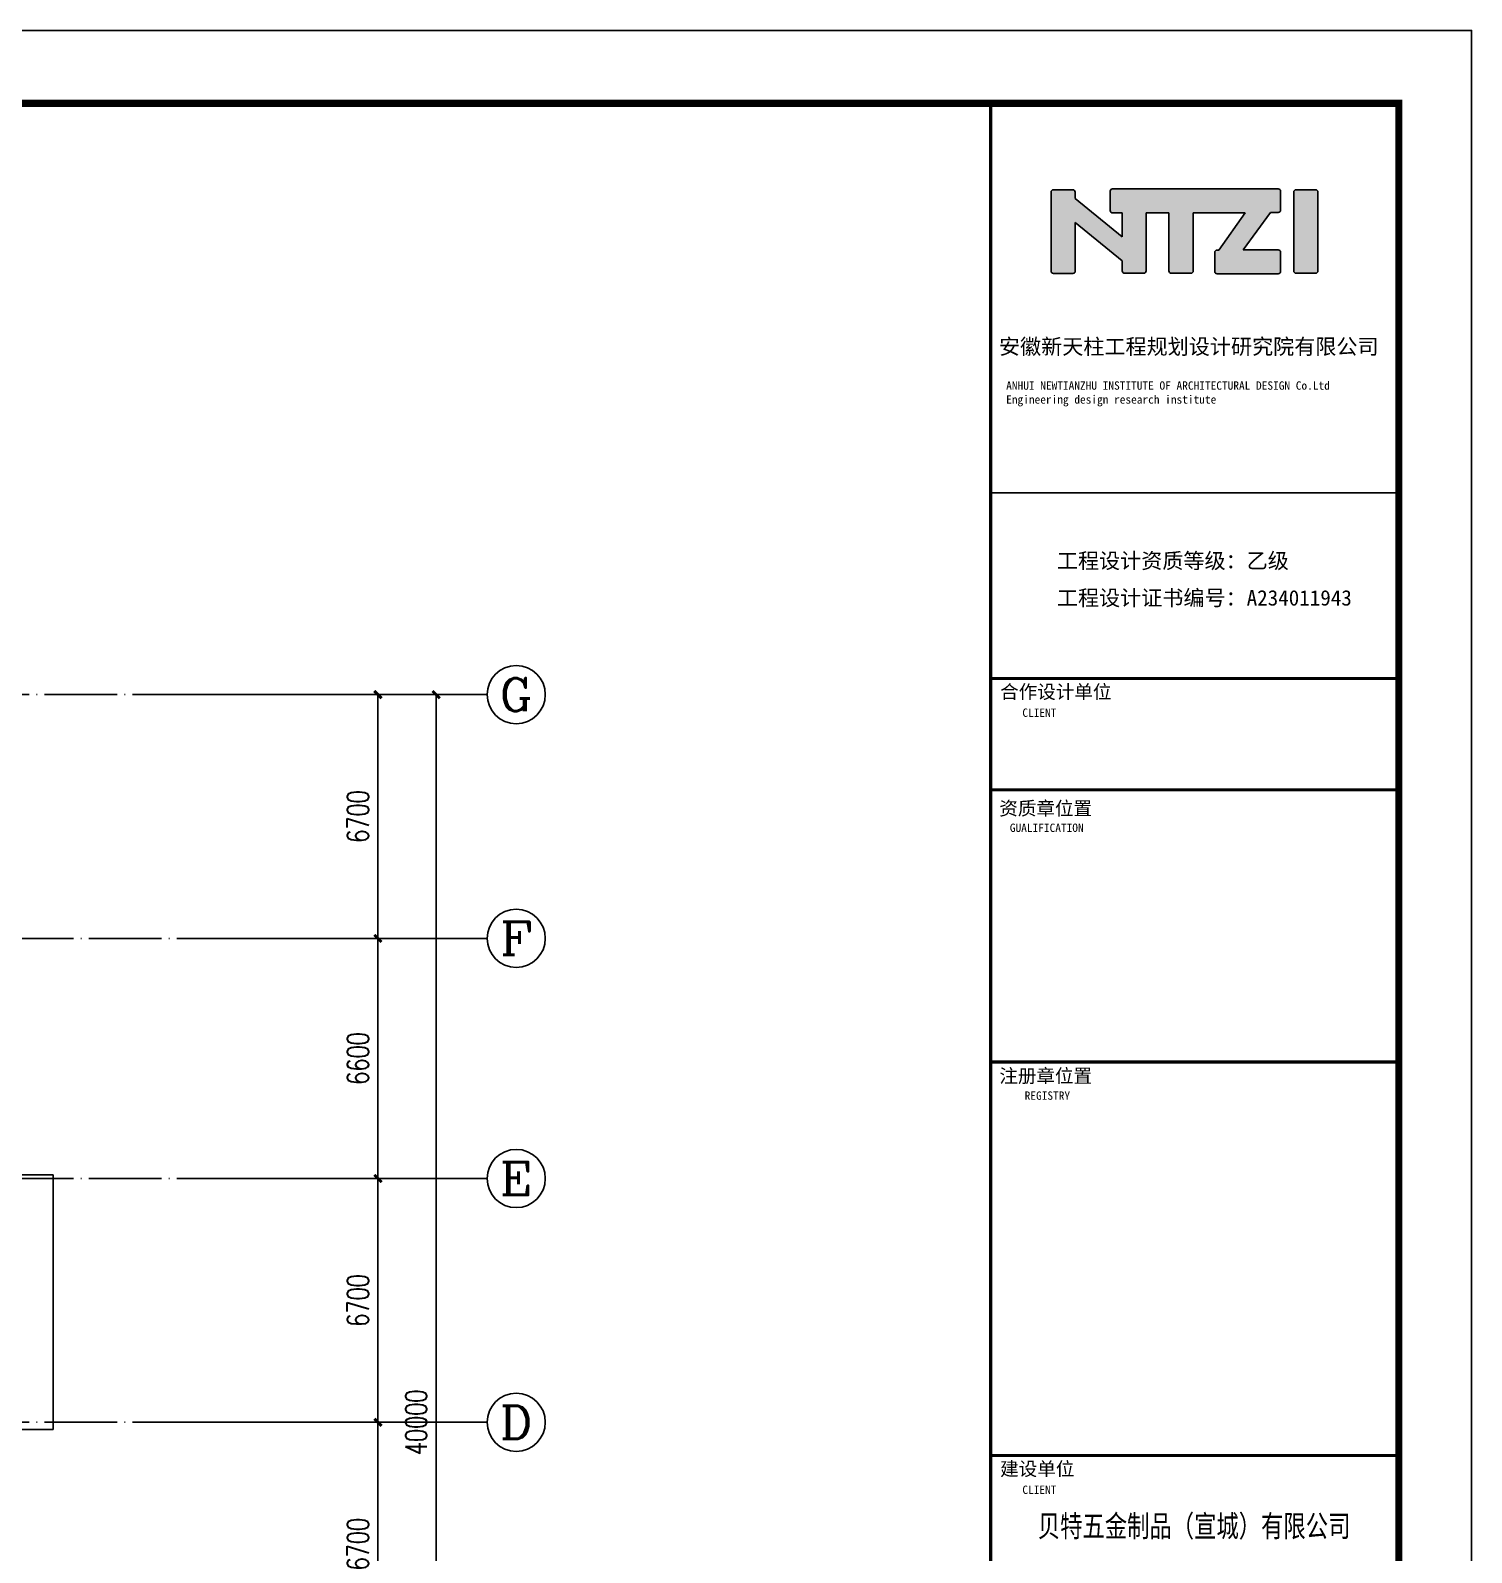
# Model space of a CAD drawing. Extents: x 36360094 to 36697644, y 75306 to 425482.
# Drawn here: x 36563466 to 36603085, y 294924 to 336757 of the extents above; entities that cross this region are included whole.
import ezdxf
from ezdxf.enums import TextEntityAlignment as Align

# ---------------------------------------------------------------- set-up
doc = ezdxf.new("R2010")
doc.units = 0
doc.header["$LTSCALE"] = 1000
doc.header["$MEASUREMENT"] = 0
doc.linetypes.add('ACAD_ISO04W100', pattern=[30.5, 24, -3, 0.5, -3])
doc.linetypes.add('DOTE', pattern=[2.42, 2, -0.2, 0.02, -0.2])
doc.layers.get('0').update_dxf_attribs({"linetype": 'CONTINUOUS'})
doc.layers.get('DEFPOINTS').update_dxf_attribs({"linetype": 'CONTINUOUS'})
for name, color, linetype in [('AXIS', 3, 'CONTINUOUS'), ('AXIS_TEXT', 7, 'CONTINUOUS'), ('DOTE', 1, 'ACAD_ISO04W100'), ('PUB_TAB', 7, 'CONTINUOUS'), ('PUB_TEXT', 7, 'CONTINUOUS'), ('PUB_TITLE', 4, 'CONTINUOUS')]:
    doc.layers.add(name, color=color, linetype=linetype)
doc.styles.add('_TCH_AXIS', font='COMPLEX', dxfattribs={"bigfont": 'GBCBIG'})
doc.styles.add('_TCH_DIM_T3', font='SIMPLEX', dxfattribs={"width": 0.705882, "bigfont": 'GBCBIG'})
doc.styles.add('COMPLEX', font='COMPLEX')
doc.styles.add('STYLE-黑体', font='simhei.ttf')
doc.styles.add('TQ', font='')
doc.styles.get('TQ').set_extended_font_data('SimSun')
doc.dimstyles.new('_TCH_ARCH&&200', dxfattribs={"dimtxt": 595, "dimasz": 200, "dimexe": 500, "dimexo": 600, "dimgap": 252.5, "dimtad": 1, "dimdec": 0, "dimzin": 0, "dimdsep": 46, "dimtxsty": '_TCH_DIM_T3', "dimblk": 'ARCHTICK', "dimcen": 0.09, "dimclrt": 7, "dimazin": 2, "dimtfac": 1, "dimtdec": 0, "dimtix": 1, "dimtmove": 2, "dimatfit": 3, "dimfxl": 0, "dimtolj": 1, "dimtzin": 0, "dimarcsym": 0})

# ---------------------------------------------------------------- blocks, each defined once
blk = doc.blocks.new('tk0')
h = blk.add_hatch(color=256)
h.paths.add_polyline_path([(32852392, -1204546), (32853685, -1205603), (32853685, -1205878, 0.414214), (32853749, -1205942), (32854275, -1205942, 0.414214), (32854339, -1205878), (32854339, -1204280), (32854967, -1204280), (32854967, -1205875, 0.414214), (32855031, -1205939), (32855571, -1205939, 0.414214), (32855635, -1205875), (32855635, -1204280), (32857060, -1204280), (32856336, -1205302), (32856292, -1205302, 0.414214), (32856228, -1205366), (32856228, -1205892, 0.414214), (32856292, -1205956), (32857972, -1205956, 0.414214), (32858036, -1205892), (32858036, -1205362, 0.414214), (32857972, -1205298), (32857012, -1205298), (32857761, -1204270), (32857974, -1204270, 0.414214), (32858038, -1204206), (32858038, -1203685, 0.414214), (32857974, -1203621), (32853417, -1203621, 0.414214), (32853353, -1203685), (32853353, -1204218, 0.414214), (32853417, -1204282), (32853679, -1204282), (32853679, -1204939), (32852388, -1203885), (32852389, -1203708, 0.41489), (32852325, -1203644), (32851789, -1203644, 0.414214), (32851725, -1203708), (32851725, -1205882, 0.414214), (32851789, -1205946), (32852328, -1205946, 0.414214), (32852392, -1205882)])
h.paths.add_polyline_path([(32858400, -1205878, 0.414214), (32858464, -1205942), (32858999, -1205942, 0.414214), (32859063, -1205878), (32859063, -1203710, 0.414214), (32858999, -1203646), (32858464, -1203646, 0.414214), (32858400, -1203710)])
for p, q in [((32851725, -1205882), (32851725, -1203708)), ((32851789, -1203644), (32852325, -1203644)), ((32852389, -1203708), (32852388, -1203885)), ((32852388, -1203885), (32853679, -1204939)), ((32853353, -1204218), (32853353, -1203685)), ((32853417, -1203621), (32857974, -1203621)), ((32858038, -1203685), (32858038, -1204206)), ((32858400, -1205878), (32858400, -1203710)), ((32858464, -1203646), (32858999, -1203646)), ((32859063, -1203710), (32859063, -1205878)), ((32853679, -1204282), (32853417, -1204282)), ((32853679, -1204939), (32853679, -1204282)), ((32854967, -1204280), (32854339, -1204280)), ((32854339, -1204280), (32854339, -1205878)), ((32854967, -1205875), (32854967, -1204280)), ((32857060, -1204280), (32855635, -1204280)), ((32855635, -1204280), (32855635, -1205875)), ((32856336, -1205302), (32857060, -1204280)), ((32857761, -1204270), (32857012, -1205298)), ((32857974, -1204270), (32857761, -1204270)), ((32853685, -1205603), (32852392, -1204546)), ((32852392, -1204546), (32852392, -1205882)), ((32853685, -1205878), (32853685, -1205603)), ((32856228, -1205892), (32856228, -1205366)), ((32856292, -1205302), (32856336, -1205302)), ((32857012, -1205298), (32857972, -1205298)), ((32858036, -1205362), (32858036, -1205892)), ((32852328, -1205946), (32851789, -1205946)), ((32854275, -1205942), (32853749, -1205942)), ((32855571, -1205939), (32855031, -1205939)), ((32857972, -1205956), (32856292, -1205956)), ((32858999, -1205942), (32858464, -1205942))]:
    blk.add_line(p, q)
for centre, start, end in [((32851789, -1203708), 90, 180), ((32852325, -1203708), 359.8676, 90), ((32853417, -1203685), 90, 180), ((32857974, -1203685), 0, 90), ((32858464, -1203710), 90, 180), ((32858999, -1203710), 0, 90), ((32853417, -1204218), 180, 270), ((32857974, -1204206), 270, 0), ((32856292, -1205366), 90, 180), ((32857972, -1205362), 0, 90), ((32851789, -1205882), 180, 270), ((32852328, -1205882), 270, 0), ((32853749, -1205878), 180, 270), ((32854275, -1205878), 270, 0), ((32855031, -1205875), 180, 270), ((32855571, -1205875), 270, 0), ((32856292, -1205892), 180, 270), ((32857972, -1205892), 270, 0), ((32858464, -1205878), 180, 270), ((32858999, -1205878), 270, 0)]:
    blk.add_arc(centre, 64, start, end)
at = {"layer": 'PUB_TEXT'}
for q in [(32859815, -1201267), (32861287, -1202326)]:
    blk.add_line((32861287, -1201267), q, dxfattribs=at)
at = {"layer": 'PUB_TITLE'}
blk.add_line((32861287, -1201267), (32850067, -1201267), dxfattribs=at)
at = {"layer": 'PUB_TITLE', "lineweight": 40}
blk.add_line((32850062, -1220138), (32861282, -1220138), dxfattribs=at)
for points, const_width in [([(32850067, -1201267), (32850067, -1281267)], 85), ([(32850067, -1211977), (32861287, -1211977)], 51), ([(32850067, -1217077), (32861287, -1217077)], 85), ([(32850067, -1220137), (32861287, -1220137)], 85), ([(32850062, -1227618), (32861282, -1227618)], 85), ([(32850067, -1238433), (32861287, -1238433)], 85)]:
    blk.add_lwpolyline(points, dxfattribs=dict(at, const_width=const_width))
at = {"layer": 'PUB_TEXT', "char_height": 425, "attachment_point": 1, "style": 'TQ'}
for s, insert in [('安徽新天柱工程规划设计研究院有限公司 ', (32850295, -1207742)), ('工程设计资质等级：乙级 ', (32851887, -1213629)), ('工程设计证书编号：A234011943 ', (32851887, -1214649))]:
    blk.add_mtext(s, dxfattribs=dict(at, insert=insert))
at = {"layer": 'PUB_TEXT', "attachment_point": 1, "style": 'TQ'}
for s, insert, char_height, width in [('ANHUI NEWTIANZHU INSTITUTE OF ARCHITECTURAL DESIGN Co.Ltd\\PEngineering design research institute', (32850492, -1208912), 229.5, 10514.71), ('合作设计单位', (32850326, -1217257), 374, 3498.52), ('CLIENT', (32850938, -1217903), 229.5, 4799.1), ('资质章位置', (32850304, -1220460), 374, 4250), ('GUALIFICATION', (32850593, -1221066), 229.5, 5361.8), ('注册章位置', (32850304, -1227811), 374, 3060), ('REGISTRY', (32851001, -1228427), 229.5, 4799.1), ('建设单位', (32850326, -1238613), 374, 2223.6), ('CLIENT', (32850938, -1239259), 229.5, 4799.1)]:
    blk.add_mtext(s, dxfattribs=dict(at, insert=insert, char_height=char_height, width=width))
blk = doc.blocks.new('_ArchTick')
at = {"color": 0, "linetype": 'ByBlock', "const_width": 0.4}
blk.add_lwpolyline([(-0.5, -0.5), (0.5, 0.5)], dxfattribs=at)
blk = doc.blocks.new('*D678')
at = {"layer": 'AXIS', "color": 0, "lineweight": -2}
for p, q in [((36568621, 298504), (36573521, 298504)), ((36573021, 291804), (36573021, 298504)), ((36568621, 291804), (36573521, 291804))]:
    blk.add_line(p, q, dxfattribs=at)
at = {"layer": 'DEFPOINTS', "color": 0}
for p in [(36568021, 298504), (36573021, 298504), (36568021, 291804)]:
    blk.add_point(p, dxfattribs=at)
at = {"layer": 'AXIS', "color": 0, "lineweight": -2, "xscale": 200, "yscale": 200, "zscale": 200}
for p, rotation in [((36573021, 298504), 90), ((36573021, 291804), 270)]:
    blk.add_blockref('_ArchTick', p, dxfattribs=dict(at, rotation=rotation))
at = {"layer": 'AXIS', "color": 7, "insert": (36572471, 295154), "char_height": 595, "attachment_point": 5, "rotation": 90, "style": '_TCH_DIM_T3'}
blk.add_mtext('\\A1;6700', dxfattribs=at)
blk = doc.blocks.new('*D679')
at = {"layer": 'AXIS', "color": 0, "lineweight": -2}
for p, q in [((36568621, 305204), (36573521, 305204)), ((36573021, 298504), (36573021, 305204)), ((36568621, 298504), (36573521, 298504))]:
    blk.add_line(p, q, dxfattribs=at)
at = {"layer": 'DEFPOINTS', "color": 0}
for p in [(36568021, 305204), (36573021, 305204), (36568021, 298504)]:
    blk.add_point(p, dxfattribs=at)
at = {"layer": 'AXIS', "color": 0, "lineweight": -2, "xscale": 200, "yscale": 200, "zscale": 200}
for p, rotation in [((36573021, 305204), 90), ((36573021, 298504), 270)]:
    blk.add_blockref('_ArchTick', p, dxfattribs=dict(at, rotation=rotation))
at = {"layer": 'AXIS', "color": 7, "insert": (36572471, 301854), "char_height": 595, "attachment_point": 5, "rotation": 90, "style": '_TCH_DIM_T3'}
blk.add_mtext('\\A1;6700', dxfattribs=at)
blk = doc.blocks.new('*D680')
at = {"layer": 'AXIS', "color": 0, "lineweight": -2}
for p, q in [((36568621, 311804), (36573521, 311804)), ((36573021, 305204), (36573021, 311804)), ((36568621, 305204), (36573521, 305204))]:
    blk.add_line(p, q, dxfattribs=at)
at = {"layer": 'DEFPOINTS', "color": 0}
for p in [(36568021, 311804), (36573021, 311804), (36568021, 305204)]:
    blk.add_point(p, dxfattribs=at)
at = {"layer": 'AXIS', "color": 0, "lineweight": -2, "xscale": 200, "yscale": 200, "zscale": 200}
for p, rotation in [((36573021, 311804), 90), ((36573021, 305204), 270)]:
    blk.add_blockref('_ArchTick', p, dxfattribs=dict(at, rotation=rotation))
at = {"layer": 'AXIS', "color": 7, "insert": (36572471, 308504), "char_height": 595, "attachment_point": 5, "rotation": 90, "style": '_TCH_DIM_T3'}
blk.add_mtext('\\A1;6600', dxfattribs=at)
blk = doc.blocks.new('*D681')
at = {"layer": 'AXIS', "color": 0, "lineweight": -2}
for p, q in [((36568621, 318504), (36573521, 318504)), ((36573021, 311804), (36573021, 318504)), ((36568621, 311804), (36573521, 311804))]:
    blk.add_line(p, q, dxfattribs=at)
at = {"layer": 'DEFPOINTS', "color": 0}
for p in [(36568021, 318504), (36573021, 318504), (36568021, 311804)]:
    blk.add_point(p, dxfattribs=at)
at = {"layer": 'AXIS', "color": 0, "lineweight": -2, "xscale": 200, "yscale": 200, "zscale": 200}
for p, rotation in [((36573021, 318504), 90), ((36573021, 311804), 270)]:
    blk.add_blockref('_ArchTick', p, dxfattribs=dict(at, rotation=rotation))
at = {"layer": 'AXIS', "color": 7, "insert": (36572471, 315154), "char_height": 595, "attachment_point": 5, "rotation": 90, "style": '_TCH_DIM_T3'}
blk.add_mtext('\\A1;6700', dxfattribs=at)
blk = doc.blocks.new('*D682')
at = {"layer": 'AXIS', "color": 0, "lineweight": -2}
for p, q in [((36568621, 318504), (36575121, 318504)), ((36574621, 278504), (36574621, 318504)), ((36568621, 278504), (36575121, 278504))]:
    blk.add_line(p, q, dxfattribs=at)
at = {"layer": 'DEFPOINTS', "color": 0}
for p in [(36568021, 318504), (36574621, 318504), (36568021, 278504)]:
    blk.add_point(p, dxfattribs=at)
at = {"layer": 'AXIS', "color": 0, "lineweight": -2, "xscale": 200, "yscale": 200, "zscale": 200}
for p, rotation in [((36574621, 318504), 90), ((36574621, 278504), 270)]:
    blk.add_blockref('_ArchTick', p, dxfattribs=dict(at, rotation=rotation))
at = {"layer": 'AXIS', "color": 7, "insert": (36574071, 298504), "char_height": 595, "attachment_point": 5, "rotation": 90, "style": '_TCH_DIM_T3'}
blk.add_mtext('\\A1;40000', dxfattribs=at)
blk = doc.blocks.new('_AXISO')
blk.add_circle((0, 0), 0.5)
at = {"layer": 'AXIS_TEXT', "style": 'COMPLEX', "width": 1.041667}
blk.add_attdef('A', text='', height=0.56, dxfattribs=at).set_placement((-0.25, -0.28), (0.25, -0.28), align=Align.FIT)

msp = doc.modelspace()

# ---------------------------------------------------------------- linework, layer by layer
msp.add_lwpolyline([(36564087.8, 298304.3), (36564087.8, 305304.3), (36562647.8, 305304.3), (36562647.8, 298304.3)], close=True)
at = {"layer": 'AXIS'}
for p, q in [((36568020.8, 318504.3), (36576020.8, 318504.3)), ((36568020.8, 311804.3), (36576020.8, 311804.3)), ((36568020.8, 305204.3), (36576020.8, 305204.3)), ((36568020.8, 298504.3), (36576020.8, 298504.3))]:
    msp.add_line(p, q, dxfattribs=at)
at = {"layer": 'DOTE', "linetype": 'DOTE'}
for p, q in [((36510611.4, 318504.3), (36568020.8, 318504.3)), ((36562647.8, 311804.3), (36568020.8, 311804.3)), ((36562647.8, 305204.3), (36568020.8, 305204.3)), ((36510611.4, 298504.3), (36568020.8, 298504.3))]:
    msp.add_line(p, q, dxfattribs=at)
at = {"layer": 'PUB_TITLE'}
msp.add_lwpolyline([(36484285.2, 252757.1), (36603085.2, 252757.1), (36603085.2, 336757.1), (36484285.2, 336757.1)], close=True, dxfattribs=at)
at = {"layer": 'PUB_TITLE', "const_width": 200}
msp.add_lwpolyline([(36489285.2, 254757.1), (36601085.2, 254757.1), (36601085.2, 334757.1), (36489285.2, 334757.1)], close=True, dxfattribs=at)

# ---------------------------------------------------------------- block references
msp.add_blockref('tk0', (3739798.4, 1536024.4))
at = {"layer": 'AXIS'}
ref = msp.add_blockref('_AXISO', (36576820.8, 318504.3), dxfattribs=dict(at, xscale=1600, yscale=1600, zscale=1600))
ref.add_attrib('A', 'G', dxfattribs={"layer": 'AXIS_TEXT', "height": 905.1, "style": '_TCH_AXIS', "width": 1.166667}).set_placement((36576368.3, 318051.8), (36577273.4, 318051.8), align=Align.FIT)
ref = msp.add_blockref('_AXISO', (36576820.8, 311804.3), dxfattribs=dict(at, xscale=1600, yscale=1600, zscale=1600))
ref.add_attrib('A', 'F', dxfattribs={"layer": 'AXIS_TEXT', "height": 905.1, "style": '_TCH_AXIS', "width": 1.3125}).set_placement((36576368.3, 311351.8), (36577273.4, 311351.8), align=Align.FIT)
ref = msp.add_blockref('_AXISO', (36576820.8, 305204.3), dxfattribs=dict(at, xscale=1600, yscale=1600, zscale=1600))
ref.add_attrib('A', 'E', dxfattribs={"layer": 'AXIS_TEXT', "height": 905.1, "style": '_TCH_AXIS', "width": 1.3125}).set_placement((36576368.3, 304751.8), (36577273.4, 304751.8), align=Align.FIT)
ref = msp.add_blockref('_AXISO', (36576820.8, 298504.3), dxfattribs=dict(at, xscale=1600, yscale=1600, zscale=1600))
ref.add_attrib('A', 'D', dxfattribs={"layer": 'AXIS_TEXT', "height": 905.1, "style": '_TCH_AXIS', "width": 1.235294}).set_placement((36576368.3, 298051.8), (36577273.4, 298051.8), align=Align.FIT)

# ---------------------------------------------------------------- texts
at = {"layer": 'PUB_TAB', "lineweight": -3, "style": 'STYLE-黑体', "width": 0.75}
msp.add_text('贝特五金制品（宣城）有限公司', height=600, dxfattribs=at).set_placement((36595457.1, 295354), align=Align.CENTER)

# ---------------------------------------------------------------- dimensions: what is measured, and where the dimension line sits
at = {"layer": 'AXIS'}
for p1, p2, distance, picture, middle in [((36568020.8, 311804.3), (36568020.8, 318504.3), -5000, '*D681', (36572470.8, 315154.3)), ((36568020.8, 278504.3), (36568020.8, 318504.3), -6600, '*D682', (36574070.8, 298504.3)), ((36568020.8, 305204.3), (36568020.8, 311804.3), -5000, '*D680', (36572470.8, 308504.3)), ((36568020.8, 298504.3), (36568020.8, 305204.3), -5000, '*D679', (36572470.8, 301854.3)), ((36568020.8, 291804.3), (36568020.8, 298504.3), -5000, '*D678', (36572470.8, 295154.3))]:
    dim = msp.add_aligned_dim(p1=p1, p2=p2, distance=distance, dimstyle='_TCH_ARCH&&200', dxfattribs=at)
    dim.commit()
    dim.dimension.update_dxf_attribs({"geometry": picture, "text_midpoint": middle})

doc.saveas('drawing.dxf')
